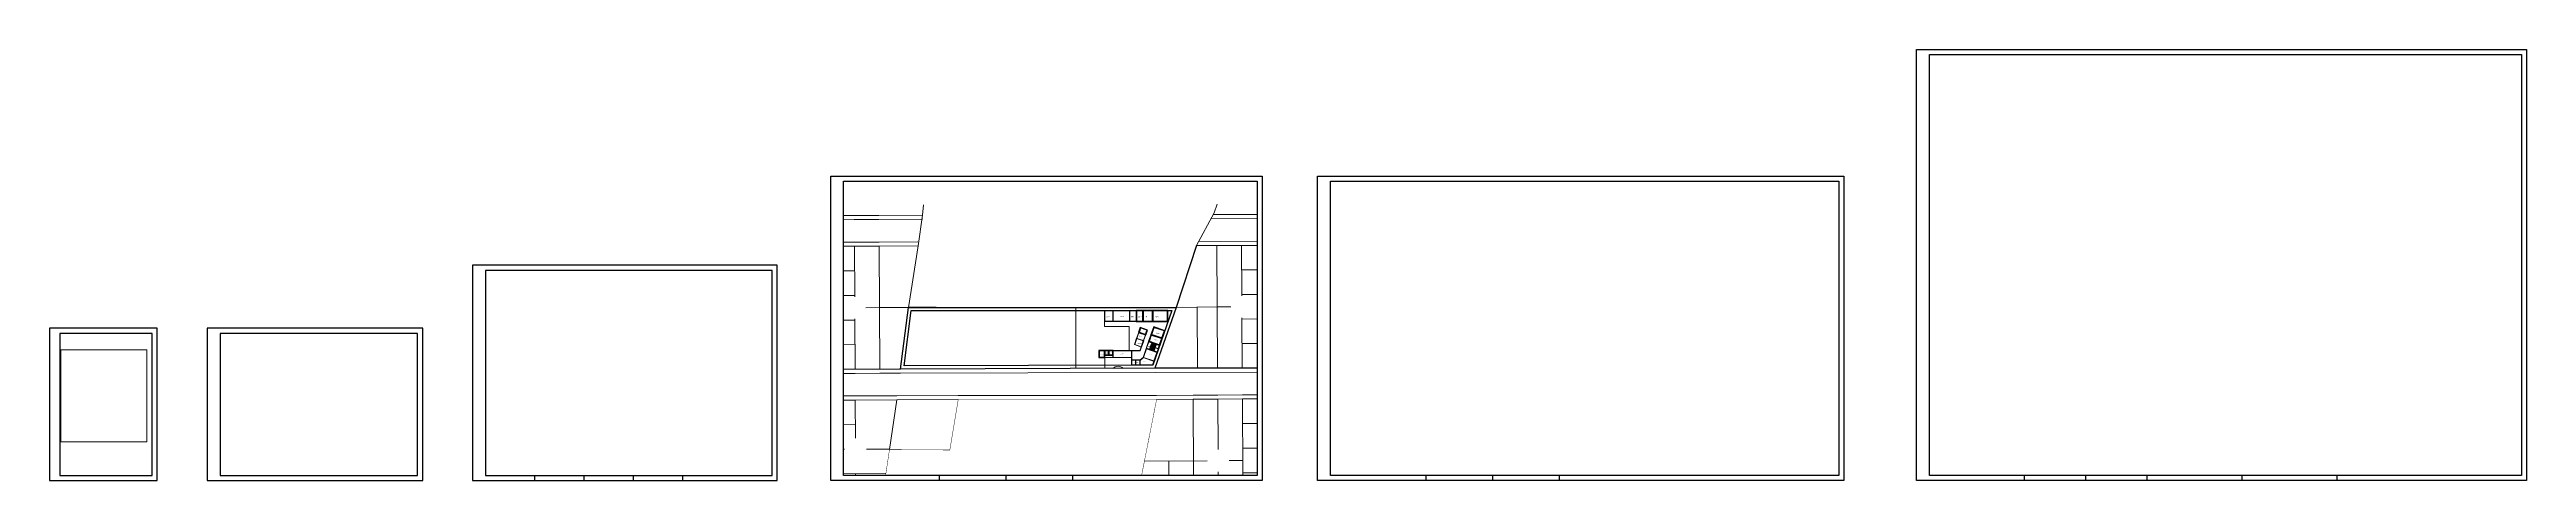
# Paper-space layout 'formatos' of a CAD drawing. Header units: centimetres. Extents: x 776 to 1259, y 51 to 135.
# The model-space entities are those that its viewports show. They can reach past a viewport. Long polylines and large blocks are cut down to what shows.
import ezdxf

# ---------------------------------------------------------------- set-up
doc = ezdxf.new("R2010")
doc.units = ezdxf.units.CM
doc.header["$LTSCALE"] = 4
doc.linetypes.add('TRACEJADO', pattern=[2, 1, -1])
for name, color, linetype in [('0.6', 6, 'Continuous'), ('01', 250, 'Continuous'), ('04', 254, 'Continuous'), ('06', 7, 'Continuous'), ('CONTORNO TERRENO', 3, 'Continuous'), ('ESQUADRIAS', 2, 'Continuous'), ('LIMITE-L', 7, 'Continuous')]:
    doc.layers.add(name, color=color, linetype=linetype)
for name, color, linetype, lineweight in [('K-ALINHAMENTO', 10, 'Continuous', 9), ('P-MEIOFIO', 171, 'Continuous', 9), ('P-URB', 2, 'Continuous', 9)]:
    doc.layers.add(name, color=color, linetype=linetype, lineweight=lineweight)
doc.styles.add('Símbolos', font='ERASLGHT.TTF')

# ---------------------------------------------------------------- blocks, each defined once
blk = doc.blocks.new('A2')
at = {"layer": '01'}
for p, q in [((864.22, 52.15), (864.22, 51.15)), ((873.82, 52.15), (873.82, 51.15)), ((883.42, 52.15), (883.42, 51.15)), ((893.02, 52.15), (893.02, 51.15))]:
    blk.add_line(p, q, dxfattribs=at)
blk.add_lwpolyline([(852.12, 51.15), (911.52, 51.15), (911.52, 93.15), (852.12, 93.15)], close=True, dxfattribs=at)
at = {"layer": '06'}
blk.add_lwpolyline([(854.62, 52.15), (910.52, 52.15), (910.52, 92.15), (854.62, 92.15)], close=True, dxfattribs=at)

msp = doc.modelspace()

# ---------------------------------------------------------------- linework, layer by layer
at = {"color": 1}
for points in [[(182379.223, -60953.71), (187579.146, -60925.356), (187611.862, -66925.267), (180364.556, -66945.079)], [(182379.223, -60953.71), (181386.748, -63979.366)]]:
    msp.add_lwpolyline(points, dxfattribs=at)
at = {"layer": '0.6', "lineweight": 9}
for p, q in [((176504.783, -66955.631, 77300), (176496.647, -63979.483, 163494.377)), ((177892.69, -64659.366, 159153.502), (177892.69, -64909.366, 159153.502)), ((177892.69, -64909.366, 159153.502), (179105.708, -64909.366, 92622.657)), ((179105.708, -66078.011, 92622.657), (179105.708, -64909.366, 92622.657)), ((179209.396, -66078.011, 92622.657), (179642.878, -66078.011, 92622.657)), ((179209.396, -66093.011, 92622.657), (179637.676, -66093.011, 92622.657)), ((179577.613, -65197.98), (179626.863, -65215.059)), ((180050.616, -65634.753), (179932.664, -65974.882)), ((179932.664, -65974.882), (180471.2, -66161.639)), ((179951.75, -65965.625), (180059.873, -65653.84)), ((179951.75, -65965.625), (180461.943, -66142.553)), ((180050.616, -65634.753), (180589.152, -65821.511)), ((180059.873, -65653.84), (180570.065, -65830.768)), ((180145.894, -65863.603), (180093.47, -66014.771)), ((180174.238, -65873.432), (180121.814, -66024.601)), ((180145.894, -65863.603), (180201.593, -65702.987)), ((180145.894, -65863.603), (180514.366, -65991.384)), ((180145.894, -65863.603), (180514.366, -65991.384)), ((180149.17, -65854.155), (180517.642, -65981.936)), ((180202.582, -65883.262), (180150.158, -66034.43)), ((180177.514, -65863.984), (180229.937, -65712.816)), ((180230.926, -65893.091), (180178.502, -66044.259)), ((180205.858, -65873.814), (180258.281, -65722.646)), ((180259.27, -65902.92), (180206.846, -66054.089)), ((180234.202, -65883.643), (180286.625, -65732.475)), ((180287.614, -65912.75), (180235.191, -66063.918)), ((180262.546, -65893.472), (180314.969, -65742.304)), ((180315.958, -65922.579), (180263.535, -66073.747)), ((180290.89, -65903.302), (180343.313, -65752.134)), ((180344.302, -65932.408), (180291.879, -66083.577)), ((180319.234, -65913.131), (180371.657, -65761.963)), ((180372.646, -65942.238), (180320.223, -66093.406)), ((180347.578, -65922.96), (180400.001, -65771.792)), ((180375.922, -65932.79), (180428.345, -65781.622)), ((180461.943, -66142.553), (180570.065, -65830.768)), ((180589.152, -65821.511), (180471.2, -66161.639)), ((178309.399, -66425.47, 92622.657), (177844.403, -66425.47, 92622.657)), ((178309.399, -66410.47, 92622.657), (177844.455, -66410.47, 92622.657)), ((177910.847, -66955.631, 77300), (177909.398, -66425.47, 92654.377)), ((179210.394, -66798.234), (179209.386, -66423.051, 92622.657)), ((179224.369, -66423.011, 92622.657), (179224.683, -66538.194)), ((179634.682, -66537.073), (179778.804, -66418.554)), ((179634.735, -66556.45), (179795.415, -66424.315))]:
    msp.add_line(p, q, dxfattribs=at)
for points, elevation in [([(177892.69, -64129.366), (177892.69, -64659.366), (178322.69, -64659.366), (178322.69, -64129.366)], 159153.502), ([(177907.69, -64144.366), (177907.69, -64644.366), (178307.69, -64644.366), (178307.69, -64144.366)], 159153.502), ([(178307.69, -64659.366), (179137.69, -64659.366), (179137.69, -64129.366), (178307.69, -64129.366)], 159153.502), ([(178322.69, -64644.366), (179122.69, -64644.366), (179122.69, -64144.366), (178322.69, -64144.366)], 159153.502), ([(179452.69, -64659.366), (179452.69, -64129.366), (179122.69, -64129.366), (179122.69, -64659.366)], 159153.502), ([(179437.69, -64644.366), (179437.69, -64144.366), (179137.69, -64144.366), (179137.69, -64644.366)], 159153.502), ([(178324.399, -66410.47), (179209.369, -66408.011), (179209.369, -66093.011), (178324.399, -66095.47)], 92622.657)]:
    msp.add_lwpolyline(points, close=True, dxfattribs=dict(at, elevation=elevation))
at = {"layer": '0.6', "lineweight": 9, "elevation": 92622.657}
msp.add_lwpolyline([(178309.399, -66425.47), (178309.399, -66425.47), (179224.369, -66423.011), (179224.369, -66078.011), (178309.399, -66080.47), (178309.399, -66410.47)], dxfattribs=at)
at = {"layer": '0.6', "lineweight": 9}
for points in [[(179701.302, -65909.538), (179809.425, -65597.753), (179464.573, -65478.163), (179356.45, -65789.947)], [(179692.045, -65890.451), (179790.338, -65607.011), (179473.83, -65497.25), (179375.537, -65780.69)], [(179804.51, -65611.925), (179912.633, -65300.141), (179567.781, -65180.551), (179459.658, -65492.335)], [(179795.253, -65592.839), (179893.546, -65309.398), (179577.038, -65199.637), (179478.745, -65483.078)], [(180317.34, -66605.312), (180471.2, -66161.639), (179932.664, -65974.882), (179778.804, -66418.554)], [(180308.083, -66586.225), (180452.113, -66170.897), (179941.921, -65993.969), (179797.89, -66409.297)], [(179225.353, -66783.193), (179415.352, -66782.673), (179414.724, -66552.674), (179224.724, -66553.194)], [(179415.393, -66797.673), (179635.393, -66797.072), (179634.682, -66537.073), (179414.683, -66537.674)], [(179430.352, -66782.632), (179620.352, -66782.113), (179619.723, -66552.114), (179429.724, -66552.633)]]:
    msp.add_lwpolyline(points, close=True, dxfattribs=at)
for points in [[(179627.002, -66078.011), (179809.691, -65551.204)], [(179637.676, -66093.011), (179823.863, -65556.119)], [(179210.394, -66798.234), (179430.393, -66797.632), (179429.683, -66537.633), (179209.683, -66538.235)], [(180303.168, -66600.397), (180240.74, -66780.417), (179635.352, -66782.072)], [(180317.34, -66605.312), (180251.424, -66795.388), (179635.393, -66797.072)]]:
    msp.add_lwpolyline(points, dxfattribs=at)
msp.add_arc((178561.38, -67194.503, 14.717), 347.093, 44.05088605, 136.20414475, dxfattribs=at)
at = {"layer": '04'}
msp.add_line((169688.911, -63979.366), (168342.49, -63979.366), dxfattribs=at)
for points, elevation in [([(179782.072, -64659.366), (179782.072, -64129.366), (179437.69, -64129.366), (179437.69, -64659.366)], 159153.502), ([(179767.072, -64644.366), (179767.072, -64144.366), (179452.69, -64144.366), (179452.69, -64644.366)], 159153.502), ([(180247.072, -64129.366), (179767.072, -64129.366), (179767.072, -64659.366), (180247.072, -64659.366)], 159153.502), ([(180232.072, -64144.366), (179782.072, -64144.366), (179782.072, -64644.366), (180232.072, -64644.366)], 159153.502), ([(180703.369, -65491.591), (180834.453, -65113.679), (180295.659, -64927.108), (180164.575, -65305.019)], -6.855), ([(180694.104, -65472.508), (180815.37, -65122.945), (180304.925, -64946.19), (180183.658, -65295.754)], -6.855), ([(177630.286, -66423.963), (177910.285, -66423.197), (177909.312, -66078.2), (177629.314, -66078.965)], 92622.657), ([(177645.245, -66408.922), (177895.244, -66408.238), (177894.354, -66093.241), (177644.354, -66093.924)], 92622.657), ([(177894.406, -66078.119), (177893.614, -66308.118), (178108.611, -66309.293), (178109.402, -66079.294)], 92622.657), ([(177909.323, -66093.201), (177908.696, -66293.2), (178093.693, -66294.212), (178094.321, -66094.212)], 92622.657), ([(178094.403, -66079.212), (178093.145, -66309.209), (178323.142, -66310.466), (178324.399, -66080.47)], 92622.657), ([(178109.32, -66094.294), (178108.227, -66294.291), (178308.224, -66295.385), (178309.317, -66095.388)], 92622.657)]:
    msp.add_lwpolyline(points, close=True, dxfattribs=dict(at, elevation=elevation))
for points in [[(179989.63, -65078.113), (179644.777, -64958.522), (179562.866, -65194.723), (179907.718, -65314.313)], [(179970.543, -65087.37), (179654.035, -64977.609), (179581.953, -65185.465), (179898.461, -65295.226)], [(180232.072, -64129.366), (180232.072, -64659.366), (180986.147, -64659.957), (180986.147, -64129.957)], [(180247.075, -64144.363), (180247.068, -64644.363), (180971.143, -64644.96), (180971.15, -64144.96)]]:
    msp.add_lwpolyline(points, close=True, dxfattribs=at)
at = {"layer": '04', "extrusion": (0.009652, 0.017585, 0.999799), "elevation": 585.895}
for points in [[(-189981.051, -29183.889), (-189920.108, -29542.945), (-189357.963, -29447.532), (-189418.905, -29088.475)], [(-189963.752, -29196.167), (-189907.829, -29525.646), (-189375.261, -29435.253), (-189431.184, -29105.774)]]:
    msp.add_lwpolyline(points, close=True, dxfattribs=at)
at = {"layer": 'CONTORNO TERRENO'}
for points in [[(180358.271, -66945.096), (167959.317, -66978.992), (168342.49, -63979.366), (181386.748, -63979.366)], [(180251.424, -66795.388), (168129.757, -66828.525), (168474.548, -64129.366), (181175.966, -64129.366)]]:
    msp.add_lwpolyline(points, close=True, dxfattribs=at)
at = {"layer": 'K-ALINHAMENTO'}
for points in [[(163300.765, -59004.274), (163303.491, -59504.267), (165703.456, -59491.181), (166903.438, -59484.638), (169023.406, -59473.078)], [(168342.49, -63979.366), (168811.589, -60974.255), (169023.406, -59473.078), (169085.679, -58972.731)], [(182379.223, -60953.71), (183245.833, -59365.861), (183385.278, -58932.998)], [(183202.216, -59449.2), (187570.967, -59425.379), (187568.241, -58925.386)], [(168811.589, -60974.255), (166911.617, -60984.615), (165711.635, -60991.158), (163311.67, -61004.245), (163318.213, -62204.227), (163324.757, -63404.209), (163331.3, -64604.191), (163337.843, -65804.173), (163344.386, -67004.156), (165744.35, -66991.069), (166944.332, -66984.526), (167959.317, -66978.992)], [(170772.455, -68463.675), (167772.499, -68480.033), (165752.529, -68491.047), (163352.565, -68504.133), (163359.108, -69704.115), (163365.651, -70904.098), (163372.194, -72104.08), (163378.737, -73304.062), (163385.28, -74504.044), (165785.245, -74490.958), (166885.228, -74484.96)], [(179252.881, -74470.957), (181052.854, -74461.143), (182252.837, -74454.6), (183452.819, -74448.057), (184652.801, -74441.513), (187652.756, -74425.156), (187646.213, -73225.173), (187639.67, -72025.191), (187633.127, -70825.209), (187626.584, -69625.227), (187620.041, -68425.245), (184620.085, -68441.603), (183420.103, -68448.146), (182220.121, -68454.689), (180438.454, -68464.505)]]:
    msp.add_lwpolyline(points, dxfattribs=at)
at = {"layer": 'LIMITE-L', "const_width": 20}
msp.add_lwpolyline([(167421.174, -70911.409), (170361.977, -70929.746), (170772.455, -68463.675), (180438.454, -68464.505), (179252.881, -74470.957), (179319.853, -75970.615), (178872.838, -79468.718), (166740.056, -75452.934)], close=True, dxfattribs=at)
at = {"layer": 'P-MEIOFIO'}
for points in [[(163100.768, -59005.365), (163103.767, -59555.357, 0.4142135624), (163254.583, -59704.537), (165704.546, -59691.178), (166904.528, -59684.635), (169024.497, -59673.075)], [(183090.86, -59649.81), (187622.057, -59625.103, 0.4142135623), (187771.237, -59474.287), (187768.238, -58924.295)], [(168810.498, -60774.258), (166910.526, -60784.618), (165710.544, -60791.161), (163260.58, -60804.52, 0.4142135624), (163111.401, -60955.336), (163118.216, -62205.317), (163124.76, -63405.3), (163131.303, -64605.282), (163137.846, -65805.264), (163144.662, -67055.245, 0.4142135624), (163295.477, -67204.425), (165745.441, -67191.066), (166945.423, -67184.523), (167960.408, -67178.989), (180365.103, -67145.078), (187662.544, -67125.129, 0.4150101378), (187812.132, -66974.312), (187778.87, -60874.266, 0.4142135624), (187628.055, -60725.087), (182488.706, -60753.11)], [(187853.844, -74624.062), (187846.21, -73224.083), (187839.667, -72024.101), (187833.124, -70824.119), (187826.581, -69624.136), (187819.765, -68374.155, 0.4142135624), (187668.949, -68224.975), (184618.995, -68241.606), (183419.013, -68248.149), (182219.025, -68254.692), (180437.353, -68264.508), (170771.364, -68263.678), (167771.409, -68280.036), (165751.439, -68291.05), (163301.475, -68304.409, 0.4142135624), (163152.295, -68455.224), (163159.111, -69705.206), (163165.654, -70905.188), (163172.197, -72105.17), (163178.74, -73305.152), (163185.556, -74555.134, 0.4142135624), (163336.372, -74704.314), (165786.335, -74690.955), (166886.319, -74684.957)]]:
    msp.add_lwpolyline(points, format="xyb", dxfattribs=at)
at = {"layer": 'P-URB', "linetype": 'TRACEJADO', "ltscale": 2, "transparency": 33554559}
msp.add_line((167421.174, -70911.409), (167772.499, -68480.033), dxfattribs=at)
at = {"layer": 'P-URB', "linetype": 'TRACEJADO', "ltscale": 2, "transparency": 33554687}
for points in [[(165725.047, -63450.914), (165711.635, -60991.158)], [(166944.332, -66984.526), (166911.617, -60984.615)], [(183411.924, -66948.168), (183379.209, -60948.257)], [(184592.603, -63401.469), (184579.191, -60941.714)], [(163318.213, -62204.227), (165718.178, -62191.141)], [(187585.689, -62125.338), (184585.734, -62141.696)], [(163324.757, -63404.209), (165724.721, -63391.123)], [(183395.566, -63948.213), (181386.748, -63979.366)], [(182413.689, -63953.566), (182430.047, -66953.522)], [(183395.566, -63948.213), (184055.348, -63944.615)], [(187592.232, -63325.321), (184592.277, -63341.678)], [(163331.3, -64604.191), (165731.264, -64591.105)], [(165744.35, -66991.069), (165730.938, -64531.314)], [(166268.193, -63988.168), (166927.975, -63984.571), (168342.49, -63979.366)], [(184611.906, -66941.625), (184598.494, -64481.87)], [(187598.775, -64525.303), (184598.82, -64541.661)], [(163337.843, -65804.173), (165737.807, -65791.087)], [(187605.319, -65725.285), (184605.363, -65741.643)], [(165762.67, -70350.811), (165752.529, -68491.047)], [(182252.837, -74454.6), (182220.121, -68454.689)], [(183433.515, -70907.901), (183420.103, -68448.146)], [(184652.801, -74441.513), (184620.085, -68441.603)], [(163359.108, -69704.115), (165759.072, -69691.029)], [(187626.584, -69625.227), (184626.628, -69641.585)], [(163365.651, -70904.098), (165225.415, -70893.957)], [(166305.816, -70888.066), (167425.591, -70881.96)], [(187633.127, -70825.209), (184633.171, -70841.567)], [(163372.194, -72104.08), (167232.137, -72083.033)], [(165772.159, -72090.993), (165785.245, -74490.958)], [(182896.261, -71451.047), (179836.514, -71467.73)], [(181052.854, -74461.143), (181036.497, -71461.187)], [(183452.819, -74448.057), (183439.406, -71988.301)], [(184636.443, -71441.558), (183976.661, -71445.156)], [(187639.67, -72025.191), (184639.715, -72041.549)]]:
    msp.add_lwpolyline(points, dxfattribs=at)

# ---------------------------------------------------------------- texts
at = {"layer": 'ESQUADRIAS', "char_height": 21, "attachment_point": 1, "style": 'Símbolos'}
for s, insert, width in [('ROUPARIA CENTRAL', (178005.726, -64396.484), 214.10709), ('LAVANDERIA', (178648.889, -64396.484), 214.10709), ('SEPARAÇÃO ROUPAS SUJAS', (179186.719, -64396.484), 214.10709), ('VESTIARIO/I.S\\PMASC.', (179528.562, -64396.484), 214.10709), ('D.M.L', (179725.092, -65126.368), 144.76088), ('VESTIARIO/I.S\\PFEM', (179895.983, -64396.484), 214.10709), ('DESCANSO FUNC. / COPA', (180373.864, -64396.484), 214.10709), ('SALA ASSITENTE SOCIAL', (177716.524, -66240.562), 144.76088), ('I.S MASC.', (177950.113, -66185.95), 123.93879), ('I.S FEM', (178140.983, -66186.993), 114.82835), ('RECEPÇÃO', (178664.906, -66234.152), 228.69323), ('ALMX. EQUIPAMENTOS PCD', (179507.322, -65678.928), 144.76088), ('ALMX. ESCRITÓRIO', (179578.401, -65347.351), 144.76088), ('ESCADA DE EMERGENCIA', (180031.828, -65860.733), 188.86173), ('SECRETARIA', (180044.347, -66262.022), 144.76088), ('DIRETORIA', (180309.238, -65553.572), 144.76088), ('SALA DE REUNIÕES', (180430.011, -65210.262), 144.76088), ('ELEVADORES', (179349.644, -66660.65), 144.76088), ('ARQUIVO', (179807.937, -66590.924), 144.76088)]:
    msp.add_mtext(s, dxfattribs=dict(at, insert=insert, width=width))

psp = doc.layouts.new('formatos')

# ---------------------------------------------------------------- linework, layer by layer
at = {"layer": '01'}
for p, q in [((949.83, 52.15), (949.83, 51.15)), ((962.83, 52.15), (962.83, 51.15)), ((975.83, 52.15), (975.83, 51.15)), ((1044.71, 52.15), (1044.71, 51.15)), ((1057.71, 52.15), (1057.71, 51.15)), ((1070.71, 52.15), (1070.71, 51.15))]:
    psp.add_line(p, q, dxfattribs=at)
at = {"layer": '01', "linetype": 'Continuous'}
for p, q in [((1161.36, 52.15), (1161.36, 51.15)), ((1173.31, 52.15), (1173.31, 51.15)), ((1185.26, 52.15), (1185.26, 51.15)), ((1203.76, 52.15), (1203.76, 51.15)), ((1222.26, 52.15), (1222.26, 51.15))]:
    psp.add_line(p, q, dxfattribs=at)
for points in [[(1140.36, 51.15), (1140.36, 135.25), (1259.26, 135.25), (1259.26, 51.15)], [(928.73, 110.55), (1012.83, 110.55), (1012.83, 51.15), (928.73, 51.15)], [(1023.61, 110.55), (1126.21, 110.55), (1126.21, 51.15), (1023.61, 51.15)]]:
    psp.add_lwpolyline(points, close=True, dxfattribs=at)
at = {"layer": '01'}
for points in [[(776.44, 51.15), (797.44, 51.15), (797.44, 80.85), (776.44, 80.85)], [(807.17, 51.15), (849.17, 51.15), (849.17, 80.85), (807.17, 80.85)]]:
    psp.add_lwpolyline(points, close=True, dxfattribs=at)
at = {"layer": '06', "linetype": 'Continuous'}
for points in [[(1142.86, 52.15), (1142.86, 134.25), (1258.26, 134.25), (1258.26, 52.15)], [(931.23, 52.15), (931.23, 109.55), (1011.83, 109.55), (1011.83, 52.15)], [(1026.11, 52.15), (1026.11, 109.55), (1125.21, 109.55), (1125.21, 52.15)]]:
    psp.add_lwpolyline(points, close=True, dxfattribs=at)
at = {"layer": '06'}
for points in [[(778.44, 52.15), (796.44, 52.15), (796.44, 79.85), (778.44, 79.85)], [(809.67, 52.15), (848.17, 52.15), (848.17, 79.85), (809.67, 79.85)]]:
    psp.add_lwpolyline(points, close=True, dxfattribs=at)

# ---------------------------------------------------------------- block references
at = {"layer": '01'}
psp.add_blockref('A2', (6.78, 0), dxfattribs=at)

# ---------------------------------------------------------------- viewports
at = {"layer": 'DEFPOINTS'}
psp.add_viewport(center=(971.53, 80.85), size=(80.6, 57.4), view_center_point=(175262.151, -64993.321), view_height=14349.99906, dxfattribs=at)
psp.add_viewport(center=(787.04, 67.7), size=(16.76, 17.95), view_center_point=(-5384.735, 70866.091), view_height=58818.56, status=3, dxfattribs=at)

doc.saveas('drawing.dxf')
